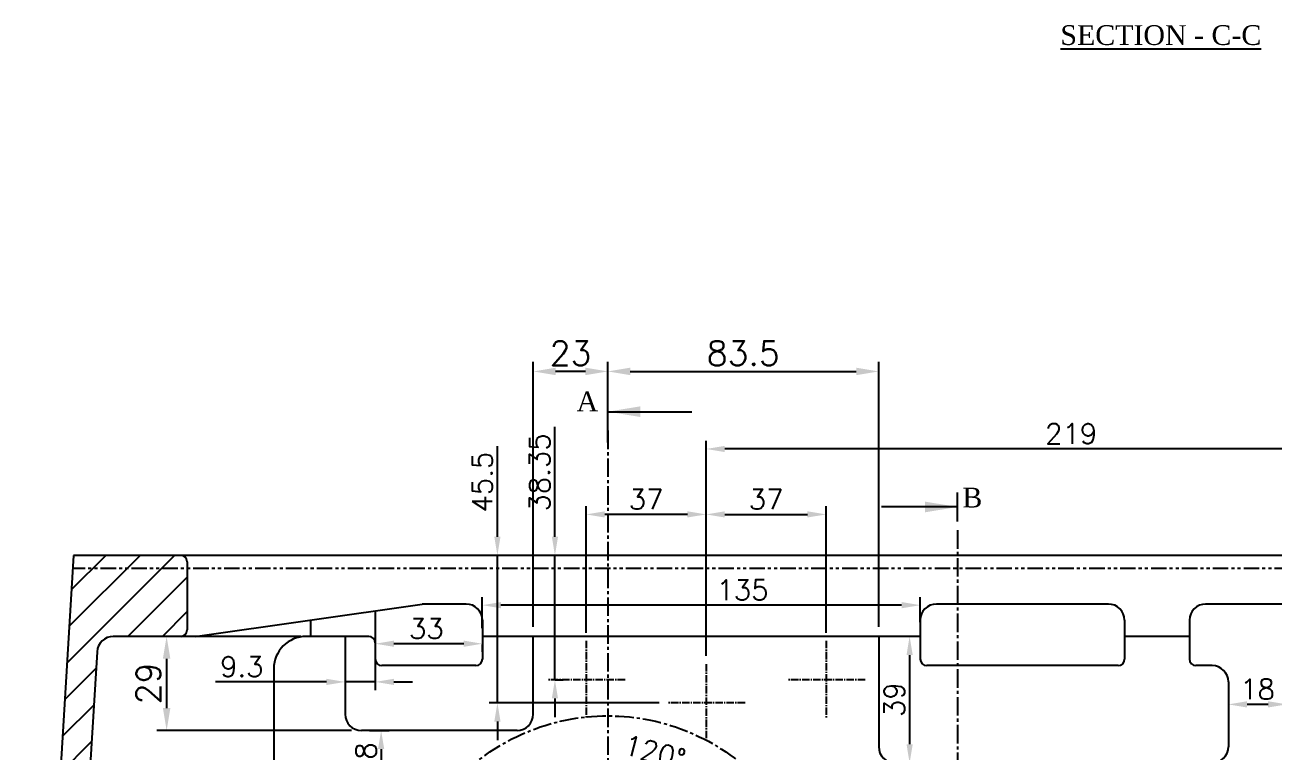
# Model space of a CAD drawing. Header units: millimetres. Extents: x -3508 to 12243, y -3609 to 4092.
# Drawn here: x 3914.5 to 4299.6, y -77.5 to 146.7 of the extents above; entities that cross this region are included whole.
import ezdxf

# ---------------------------------------------------------------- set-up
doc = ezdxf.new("R2010")
doc.units = ezdxf.units.MM
doc.header["$LTSCALE"] = 0.3
doc.header["$PDSIZE"] = -50
doc.linetypes.add('CENTER2', pattern=[28.575, 19.05, -3.175, 3.175, -3.175])
doc.linetypes.add('PHANTOM2', pattern=[31.75, 15.875, -3.175, 3.175, -3.175, 3.175, -3.175])
doc.layers.add('AM_5', color=3, linetype='Continuous', lineweight=25)
doc.layers.add('AM_8', color=1, linetype='Continuous', lineweight=25)
doc.layers.add('center', color=1, linetype='CENTER2')
doc.layers.add('CHAIN ...', color=8, linetype='PHANTOM2')
doc.styles.add('ROMANTIC', font='romantic.ttf')
doc.styles.add('rs', font='romans.shx')
doc.styles.get("Standard").update_dxf_attribs({"font": 'romans.shx', "width": 1.2})
doc.dimstyles.new('ISO-25', dxfattribs={"dimscale": 2.5, "dimtxt": 2.5, "dimasz": 2.5, "dimexe": 0.7, "dimexo": 0.625, "dimtad": 1, "dimdec": 3, "dimlfac": -1, "dimzin": 9, "dimdsep": 46, "dimtxsty": 'Standard', "dimcen": 2.5, "dimclrd": 1, "dimclre": 1, "dimclrt": 7, "dimazin": 0, "dimtfac": 0.65, "dimtdec": 3, "dimtmove": 0, "dimatfit": 3, "dimfxl": 0, "dimtolj": 1, "dimarcsym": 0})
doc.dimstyles.new('sarab', dxfattribs={"dimscale": 3, "dimtxt": 2.5, "dimasz": 2.3, "dimexe": 1, "dimexo": 1, "dimtad": 1, "dimdec": 3, "dimdsep": 46, "dimtxsty": 'rs', "dimcen": 0, "dimclrd": 1, "dimclre": 1, "dimclrt": 7, "dimadec": 3, "dimazin": 2, "dimtfac": 1, "dimtdec": 3, "dimtmove": 0, "dimatfit": 3, "dimfxl": 0, "dimarcsym": 0})
doc.dimstyles.new('sarab$0', dxfattribs={"dimscale": 3, "dimtxt": 2.5, "dimasz": 2.3, "dimexe": 1, "dimexo": 1, "dimtad": 1, "dimdec": 3, "dimdsep": 46, "dimtxsty": 'rs', "dimcen": 0, "dimclrd": 1, "dimclre": 1, "dimclrt": 7, "dimadec": 3, "dimazin": 2, "dimtfac": 1, "dimtdec": 3, "dimtmove": 0, "dimatfit": 3, "dimfxl": 0, "dimarcsym": 0})

# ---------------------------------------------------------------- blocks, each defined once
blk = doc.blocks.new('*D140')
at = {"color": 1, "lineweight": -2, "transparency": 16777216}
for p, q in [((4285.48, -58.35), (4285.48, -65.3)), ((4297.73, -62.8), (4291.23, -62.8))]:
    blk.add_line(p, q, dxfattribs=at)
at = {"color": 1, "transparency": 16777216}
for points in [[(4291.23, -61.84), (4291.23, -63.76), (4285.48, -62.8)], [(4297.73, -61.84), (4297.73, -63.76), (4303.48, -62.8)]]:
    blk.add_solid(points, dxfattribs=at)
at = {"layer": 'Defpoints', "color": 0, "transparency": 16777216}
for p in [(4285.48, -55.85), (4285.48, -62.8), (4303.48, -62.8)]:
    blk.add_point(p, dxfattribs=at)
at = {"color": 7, "transparency": 16777216, "insert": (4294.48, -58.12), "char_height": 6.25, "attachment_point": 5, "style": 'rs'}
blk.add_mtext('18', dxfattribs=at)
blk = doc.blocks.new('*D142')
at = {"color": 1, "lineweight": -2, "transparency": 16777216}
for p, q in [((4055.48, -39.35), (4055.48, -29.71)), ((4190.48, -37.45), (4190.48, -29.71)), ((4184.73, -32.21), (4061.23, -32.21))]:
    blk.add_line(p, q, dxfattribs=at)
at = {"color": 1, "transparency": 16777216}
for points in [[(4061.23, -31.25), (4061.23, -33.17), (4055.48, -32.21)], [(4184.73, -31.25), (4184.73, -33.17), (4190.48, -32.21)]]:
    blk.add_solid(points, dxfattribs=at)
at = {"layer": 'Defpoints', "color": 0, "transparency": 16777216}
for p in [(4055.48, -32.21), (4055.48, -41.85), (4190.48, -39.95)]:
    blk.add_point(p, dxfattribs=at)
at = {"color": 7, "transparency": 16777216, "insert": (4135.7, -27.52), "char_height": 6.25, "attachment_point": 5, "style": 'rs'}
blk.add_mtext('135', dxfattribs=at)
blk = doc.blocks.new('*D143')
at = {"color": 1, "lineweight": -2, "transparency": 16777216}
for p, q in [((4049.73, -44.1), (4028.23, -44.1)), ((4055.48, -44.35), (4055.48, -46.6)), ((4022.48, -46.35), (4022.48, -46.6))]:
    blk.add_line(p, q, dxfattribs=at)
at = {"color": 1, "transparency": 16777216}
for points in [[(4028.23, -43.14), (4028.23, -45.06), (4022.48, -44.1)], [(4049.73, -43.14), (4049.73, -45.06), (4055.48, -44.1)]]:
    blk.add_solid(points, dxfattribs=at)
at = {"layer": 'Defpoints', "color": 0, "transparency": 16777216}
for p in [(4055.48, -41.85), (4022.48, -43.85), (4022.48, -44.1)]:
    blk.add_point(p, dxfattribs=at)
at = {"color": 7, "transparency": 16777216, "insert": (4038.23, -39.41), "char_height": 6.25, "attachment_point": 5, "style": 'rs'}
blk.add_mtext('33', dxfattribs=at)
blk = doc.blocks.new('*D144')
at = {"color": 1, "lineweight": -2, "transparency": 16777216}
for p, q in [((4187.98, -41.85), (4184.71, -41.85)), ((4187.21, -47.6), (4187.21, -75.1)), ((4184.11, -80.85), (4189.71, -80.85))]:
    blk.add_line(p, q, dxfattribs=at)
at = {"color": 1, "transparency": 16777216}
for points in [[(4186.26, -47.6), (4188.17, -47.6), (4187.21, -41.85)], [(4186.26, -75.1), (4188.17, -75.1), (4187.21, -80.85)]]:
    blk.add_solid(points, dxfattribs=at)
at = {"layer": 'Defpoints', "color": 0, "transparency": 16777216}
for p in [(4190.48, -41.85), (4181.61, -80.85), (4187.21, -80.85)]:
    blk.add_point(p, dxfattribs=at)
at = {"color": 7, "transparency": 16777216, "insert": (4182.53, -61.35), "char_height": 6.25, "attachment_point": 5, "rotation": 90, "style": 'rs'}
blk.add_mtext('39', dxfattribs=at)
blk = doc.blocks.new('*D145')
at = {"color": 1, "lineweight": -2, "transparency": 16777216}
for p, q in [((4013.18, -44.35), (4013.18, -58.37)), ((4022.48, -46.35), (4022.48, -58.37)), ((4007.43, -55.87), (3973.22, -55.87)), ((4022.48, -55.87), (4013.18, -55.87)), ((4028.23, -55.87), (4033.98, -55.87))]:
    blk.add_line(p, q, dxfattribs=at)
at = {"color": 1, "transparency": 16777216}
for points in [[(4007.43, -54.91), (4007.43, -56.83), (4013.18, -55.87)], [(4028.23, -54.91), (4028.23, -56.83), (4022.48, -55.87)]]:
    blk.add_solid(points, dxfattribs=at)
at = {"layer": 'Defpoints', "color": 0, "transparency": 16777216}
for p in [(4013.18, -41.85), (4022.48, -43.85), (4013.18, -55.87)]:
    blk.add_point(p, dxfattribs=at)
at = {"color": 7, "transparency": 16777216, "insert": (3981.33, -51.18), "char_height": 6.25, "attachment_point": 5, "style": 'rs'}
blk.add_mtext('9.3', dxfattribs=at)
blk = doc.blocks.new('*D146')
at = {"color": 1, "lineweight": -2, "transparency": 16777216}
for p, q in [((4020.68, -70.85), (4026.79, -70.85)), ((4024.29, -76.6), (4024.29, -83.1)), ((4028.47, -88.85), (4021.79, -88.85))]:
    blk.add_line(p, q, dxfattribs=at)
at = {"color": 1, "transparency": 16777216}
for points in [[(4023.33, -76.6), (4025.25, -76.6), (4024.29, -70.85)], [(4023.33, -83.1), (4025.25, -83.1), (4024.29, -88.85)]]:
    blk.add_solid(points, dxfattribs=at)
at = {"layer": 'Defpoints', "color": 0, "transparency": 16777216}
for p in [(4018.18, -70.85), (4024.29, -88.85), (4030.97, -88.85)]:
    blk.add_point(p, dxfattribs=at)
at = {"color": 7, "transparency": 16777216, "insert": (4019.6, -79.85), "char_height": 6.25, "attachment_point": 5, "rotation": 90, "style": 'rs'}
blk.add_mtext('18', dxfattribs=at)
blk = doc.blocks.new('*D162')
at = {"color": 1, "lineweight": -2, "transparency": 16777216}
for p, q in [((4124.48, -47.85), (4124.48, 18.46)), ((4337.73, 15.96), (4130.23, 15.96))]:
    blk.add_line(p, q, dxfattribs=at)
at = {"color": 1, "transparency": 16777216}
for points in [[(4130.23, 16.92), (4130.23, 15), (4124.48, 15.96)], [(4337.73, 16.92), (4337.73, 15), (4343.48, 15.96)]]:
    blk.add_solid(points, dxfattribs=at)
at = {"layer": 'Defpoints', "color": 0, "transparency": 16777216}
for p in [(4124.48, 15.96), (4343.48, 15.96), (4124.48, -50.35)]:
    blk.add_point(p, dxfattribs=at)
at = {"color": 7, "transparency": 16777216, "insert": (4237.01, 20.64), "char_height": 6.25, "attachment_point": 5, "style": 'rs'}
blk.add_mtext('219', dxfattribs=at)
blk = doc.blocks.new('*D163')
at = {"color": 1, "lineweight": -2, "transparency": 16777216}
for p, q in [((4124.48, -14.35), (4124.48, -1.72)), ((4161.48, -40.7), (4161.48, -1.72)), ((4130.23, -4.22), (4155.73, -4.22))]:
    blk.add_line(p, q, dxfattribs=at)
at = {"color": 1, "transparency": 16777216}
for points in [[(4130.23, -3.26), (4130.23, -5.17), (4124.48, -4.22)], [(4155.73, -3.26), (4155.73, -5.17), (4161.48, -4.22)]]:
    blk.add_solid(points, dxfattribs=at)
at = {"layer": 'Defpoints', "color": 0, "transparency": 16777216}
for p in [(4161.48, -4.22), (4124.48, -16.85), (4161.48, -43.2)]:
    blk.add_point(p, dxfattribs=at)
at = {"color": 7, "transparency": 16777216, "insert": (4142.98, 0.47), "char_height": 6.25, "attachment_point": 5, "style": 'rs'}
blk.add_mtext('37', dxfattribs=at)
blk = doc.blocks.new('*D164')
at = {"color": 1, "lineweight": -2, "transparency": 16777216}
for p, q in [((4087.48, -40.7), (4087.48, -1.72)), ((4124.48, -14.35), (4124.48, -1.72)), ((4118.73, -4.22), (4093.23, -4.22))]:
    blk.add_line(p, q, dxfattribs=at)
at = {"color": 1, "transparency": 16777216}
for points in [[(4093.23, -3.26), (4093.23, -5.17), (4087.48, -4.22)], [(4118.73, -3.26), (4118.73, -5.17), (4124.48, -4.22)]]:
    blk.add_solid(points, dxfattribs=at)
at = {"layer": 'Defpoints', "color": 0, "transparency": 16777216}
for p in [(4087.48, -4.22), (4124.48, -16.85), (4087.48, -43.2)]:
    blk.add_point(p, dxfattribs=at)
at = {"color": 7, "transparency": 16777216, "insert": (4105.98, 0.47), "char_height": 6.25, "attachment_point": 5, "style": 'rs'}
blk.add_mtext('37', dxfattribs=at)
blk = doc.blocks.new('*D165')
at = {"color": 1, "lineweight": -2, "transparency": 16777216}
for p, q in [((4077.86, -11.1), (4077.86, 22.77)), ((4084.98, -16.85), (4075.36, -16.85)), ((4077.86, -55.2), (4077.86, -16.85)), ((4077.98, -55.2), (4080.36, -55.2)), ((4077.86, -60.95), (4077.86, -66.7))]:
    blk.add_line(p, q, dxfattribs=at)
at = {"color": 1, "transparency": 16777216}
for points in [[(4076.91, -11.1), (4078.82, -11.1), (4077.86, -16.85)], [(4076.91, -60.95), (4078.82, -60.95), (4077.86, -55.2)]]:
    blk.add_solid(points, dxfattribs=at)
at = {"layer": 'Defpoints', "color": 0, "transparency": 16777216}
for p in [(4087.48, -16.85), (4075.48, -55.2), (4077.86, -55.2)]:
    blk.add_point(p, dxfattribs=at)
at = {"color": 7, "transparency": 16777216, "insert": (4073.18, 8.71), "char_height": 6.25, "attachment_point": 5, "rotation": 90, "style": 'rs'}
blk.add_mtext('38.35', dxfattribs=at)
blk = doc.blocks.new('*D166')
at = {"color": 1, "lineweight": -2, "transparency": 16777216}
for p, q in [((4060.13, -11.1), (4060.13, 16.82)), ((4084.98, -16.85), (4057.63, -16.85)), ((4060.13, -62.35), (4060.13, -16.85)), ((4109.98, -62.35), (4057.63, -62.35)), ((4060.13, -68.1), (4060.13, -73.85))]:
    blk.add_line(p, q, dxfattribs=at)
at = {"color": 1, "transparency": 16777216}
for points in [[(4059.17, -11.1), (4061.09, -11.1), (4060.13, -16.85)], [(4059.17, -68.1), (4061.09, -68.1), (4060.13, -62.35)]]:
    blk.add_solid(points, dxfattribs=at)
at = {"layer": 'Defpoints', "color": 0, "transparency": 16777216}
for p in [(4087.48, -16.85), (4060.13, -62.35), (4112.48, -62.35)]:
    blk.add_point(p, dxfattribs=at)
at = {"color": 7, "transparency": 16777216, "insert": (4055.44, 5.73), "char_height": 6.25, "attachment_point": 5, "rotation": 90, "style": 'rs'}
blk.add_mtext('45.5', dxfattribs=at)
blk = doc.blocks.new('*D318')
at = {"color": 1, "lineweight": -2, "transparency": 16777216}
blk.add_arc((4094.18, -131.35), 51.04, 21.4587, 128.5413, dxfattribs=at)
at = {"color": 1, "transparency": 16777216}
for points in [[(4063.02, -92.15), (4061.75, -90.72), (4058.1, -95.26)], [(4142.59, -112.38), (4140.77, -112.98), (4143.48, -118.14)]]:
    blk.add_solid(points, dxfattribs=at)
at = {"layer": 'Defpoints', "color": 0, "transparency": 16777216}
for p in [(4043.26, -80.42), (4123.46, -89.55), (4163.75, -112.71), (4094.18, -131.35), (4094.18, -131.35)]:
    blk.add_point(p, dxfattribs=at)
at = {"color": 7, "transparency": 16777216, "insert": (4108.61, -77.53), "char_height": 6.25, "attachment_point": 5, "rotation": 345, "style": 'rs'}
blk.add_mtext('120°', dxfattribs=at)
blk = doc.blocks.new('*D851')
at = {"layer": 'AM_5', "color": 1, "lineweight": -2, "transparency": 16777216}
for p, q in [((4071.18, -38.85), (4071.18, 42.87)), ((4094.18, 17.91), (4094.18, 42.87)), ((4087.28, 39.87), (4078.08, 39.87))]:
    blk.add_line(p, q, dxfattribs=at)
at = {"layer": 'AM_5', "color": 1, "transparency": 16777216}
for points in [[(4078.08, 41.02), (4078.08, 38.72), (4071.18, 39.87)], [(4087.28, 41.02), (4087.28, 38.72), (4094.18, 39.87)]]:
    blk.add_solid(points, dxfattribs=at)
at = {"layer": 'Defpoints', "color": 0, "transparency": 16777216}
for p in [(4071.18, 39.87), (4094.18, 14.91), (4071.18, -41.85)]:
    blk.add_point(p, dxfattribs=at)
at = {"layer": 'AM_5', "color": 7, "transparency": 16777216, "insert": (4082.68, 45.49), "char_height": 7.5, "attachment_point": 5, "style": 'rs'}
blk.add_mtext('23', dxfattribs=at)
blk = doc.blocks.new('*D852')
at = {"layer": 'AM_5', "color": 1, "lineweight": -2, "transparency": 16777216}
for p, q in [((4094.18, 17.91), (4094.18, 42.87)), ((4177.68, -38.85), (4177.68, 42.87)), ((4101.08, 39.87), (4170.78, 39.87))]:
    blk.add_line(p, q, dxfattribs=at)
at = {"layer": 'AM_5', "color": 1, "transparency": 16777216}
for points in [[(4101.08, 41.02), (4101.08, 38.72), (4094.18, 39.87)], [(4170.78, 41.02), (4170.78, 38.72), (4177.68, 39.87)]]:
    blk.add_solid(points, dxfattribs=at)
at = {"layer": 'Defpoints', "color": 0, "transparency": 16777216}
for p in [(4177.68, 39.87), (4094.18, 14.91), (4177.68, -41.85)]:
    blk.add_point(p, dxfattribs=at)
at = {"layer": 'AM_5', "color": 7, "transparency": 16777216, "insert": (4135.93, 45.49), "char_height": 7.5, "attachment_point": 5, "style": 'rs'}
blk.add_mtext('83.5', dxfattribs=at)
blk = doc.blocks.new('*D853')
at = {"layer": 'AM_5', "color": 1, "lineweight": -2, "transparency": 16777216}
for p, q in [((3999.48, -41.85), (3955.15, -41.85)), ((3958.15, -48.75), (3958.15, -63.95)), ((4015.18, -70.85), (3955.15, -70.85))]:
    blk.add_line(p, q, dxfattribs=at)
at = {"layer": 'AM_5', "color": 1, "transparency": 16777216}
for points in [[(3957, -48.75), (3959.3, -48.75), (3958.15, -41.85)], [(3957, -63.95), (3959.3, -63.95), (3958.15, -70.85)]]:
    blk.add_solid(points, dxfattribs=at)
at = {"layer": 'Defpoints', "color": 0, "transparency": 16777216}
for p in [(4002.48, -41.85), (3958.15, -70.85), (4018.18, -70.85)]:
    blk.add_point(p, dxfattribs=at)
at = {"layer": 'AM_5', "color": 7, "transparency": 16777216, "insert": (3952.53, -56.35), "char_height": 7.5, "attachment_point": 5, "rotation": 90, "style": 'rs'}
blk.add_mtext('29', dxfattribs=at)

msp = doc.modelspace()

# ---------------------------------------------------------------- hatches: boundary and pattern name
at = {"layer": 'AM_8'}
h = msp.add_hatch(dxfattribs=at)
h.set_pattern_fill('_U', color=256, scale=7.5, angle=45, style=0, pattern_type=0)
h.set_pattern_definition([(45, (0, 0), (-5.303301, 5.303301), [])])
h.paths.add_polyline_path([(3962.4845, -16.8519), (3929.4845, -16.8519), (3929.2409, -20.8519), (3964.4845, -20.8519), (3964.4845, -18.8519, 0.41421356)])
h.paths.add_polyline_path([(4495.1195, -20.8519), (4456.9845, -20.8519), (4456.9845, -39.8519, 0.41421356), (4458.9845, -41.8519), (4480.8028, -41.8519, -0.36881883), (4490.6791, -50.2841), (4511.3821, -180.6986, -0.03937884), (4513.4845, -207.3519), (4522.4845, -207.3519, 0.03937884), (4520.2708, -179.2875)])
h.paths.add_polyline_path([(4494.4845, -16.8519), (4458.9845, -16.8519, 0.41421356), (4456.9845, -18.8519), (4456.9845, -20.8519), (4495.1195, -20.8519)])
h.paths.add_polyline_path([(4343.4845, -407.3519), (4325.9845, -407.3519, 0.41421356), (4328.9845, -410.3519), (4343.4845, -410.3519)])
h.paths.add_polyline_path([(4360.9845, -407.3519), (4343.4845, -407.3519), (4343.4845, -410.3519), (4357.9845, -410.3519, 0.41421356)])
h.paths.add_polyline_path([(4036.2345, -378.2427), (3984.6676, -375.668, 0.09692988), (4030.1507, -386.9502), (4036.2345, -387.2539)])
h.paths.add_polyline_path([(4036.2345, -378.2427), (4036.2345, -387.2539), (4160.2345, -393.4452), (4160.2345, -384.434)])
h.paths.add_polyline_path([(4160.2345, -384.434), (4160.2345, -393.4452), (4323.0036, -401.5723, -0.41235041), (4325.9845, -404.5722), (4325.9845, -407.3519), (4343.4845, -407.3519), (4343.4845, -393.3519, -0.01247274), (4334.2091, -393.1205)])
h.paths.add_polyline_path([(4519.6893, -290.8796, 0.11111958), (4522.4845, -278.4575), (4522.4845, -207.3519), (4513.4845, -207.3519), (4513.4845, -220.9277, -0.04250087), (4513.4845, -221.7762), (4513.4845, -278.4575, -0.11111958), (4511.5568, -287.0244, -0.28975726), (4343.4845, -393.3519), (4343.4845, -407.3519), (4360.9845, -407.3519), (4360.9845, -404.2769, -0.40858265), (4363.9267, -401.2775, 0.26150504)])
h.paths.add_polyline_path([(3926.8971, -207.3519), (3917.8804, -207.3519), (3914.4845, -263.1019), (3914.4845, -272.9082, 0.08215483), (3923.4845, -311.7006), (3923.4845, -263.3758)])
h.paths.add_polyline_path([(3923.4845, -311.7006, -0.08215483), (3914.4845, -272.9082), (3914.4845, -357.3921, 0.39967594), (3938.2378, -382.361), (4030.1507, -386.9502, -0.09692988), (3984.6676, -375.668), (3938.6866, -373.3722, -0.39967594), (3923.4845, -357.3921)])
edge = h.paths.add_edge_path()
edge.add_line((3962.4845, -41.8519), (3941.683, -41.8519))
edge.add_arc((3941.683, -46.8519), 5, 90, 176.514209)
edge.add_line((3936.6923, -46.5479), (3926.8971, -207.3519))
edge.add_line((3926.8971, -207.3519), (3917.8804, -207.3519))
edge.add_line((3917.8804, -207.3519), (3929.2409, -20.8519))
edge.add_line((3929.2409, -20.8519), (3964.4845, -20.8519))
edge.add_line((3964.4845, -20.8519), (3964.4845, -39.8519))
edge.add_arc((3962.4845, -39.8519), 2, 270, 360, ccw=False)

# ---------------------------------------------------------------- linework, layer by layer
at = {"color": 60}
for p, q in [((4094.1845, 22.953), (4094.1845, 31.9699)), ((4094.1845, 24.853), (4094.1845, 31.853)), ((4202.0007, -6.434), (4202.0007, 2.5829))]:
    msp.add_line(p, q, dxfattribs=at)
for p, q in [((3929.4845, -16.8519), (3914.4845, -263.1019)), ((4494.4845, -16.8519), (3929.4845, -16.8519)), ((3964.4845, -18.8519), (3964.4845, -39.8519)), ((3966.9051, -41.8519), (4036.9051, -31.8519)), ((4022.4845, -33.912), (4022.4845, -48.8519)), ((4022.4845, -33.912), (4022.4845, -48.8519)), ((4022.4845, -33.912), (4022.4845, -48.8519)), ((4050.4845, -31.8519), (4036.9051, -31.8519)), ((4248.4845, -31.8519), (4195.4845, -31.8519)), ((4348.4845, -31.8519), (4278.4845, -31.8519)), ((4002.4845, -36.7692), (4002.4845, -41.8519)), ((4055.4845, -36.8519), (4055.4845, -48.8519)), ((4190.4845, -36.8519), (4190.4845, -48.8519)), ((4253.4845, -36.8519), (4253.4845, -48.8519)), ((4273.4845, -36.8519), (4273.4845, -48.8519)), ((3966.9051, -41.8519), (3941.683, -41.8519)), ((4020.4845, -41.8519), (4001.1845, -41.8519)), ((4013.1845, -41.8519), (4013.1845, -65.8519)), ((4190.4845, -41.8519), (4055.4845, -41.8519)), ((4071.1845, -65.8519), (4071.1845, -41.8519)), ((4177.6845, -41.8519), (4177.6845, -75.8519)), ((4273.4845, -41.8519), (4253.4845, -41.8519)), ((3936.6923, -46.5479), (3923.4845, -263.3758)), ((3991.1845, -51.8519), (3991.1845, -88.3911)), ((4053.4845, -50.8519), (4024.4845, -50.8519)), ((4251.4845, -50.8519), (4192.4845, -50.8519)), ((4280.4845, -50.8519), (4275.4845, -50.8519)), ((4285.4845, -55.8519), (4285.4845, -75.8519)), ((4066.1845, -70.8519), (4018.1845, -70.8519))]:
    msp.add_line(p, q)
for centre, radius, start, end in [((3962.4845, -18.8519), 2, 0, 90), ((4050.4845, -36.8519), 5, 0, 90), ((4195.4845, -36.8519), 5, 90, 180), ((4248.4845, -36.8519), 5, 0, 90), ((4278.4845, -36.8519), 5, 90, 180), ((3941.683, -46.8519), 5, 90, 176.514209), ((3962.4845, -39.8519), 2, 270, 0), ((4001.1845, -51.8519), 10, 90, 180), ((4020.4845, -43.8519), 2, 0, 90), ((4024.4845, -48.8519), 2, 180, 270), ((4053.4845, -48.8519), 2, 270, 0), ((4192.4845, -48.8519), 2, 180, 270), ((4251.4845, -48.8519), 2, 270, 0), ((4275.4845, -48.8519), 2, 180, 270), ((4280.4845, -55.8519), 5, 0, 90), ((4018.1845, -65.8519), 5, 180, 270), ((4066.1845, -65.8519), 5, 270, 360), ((4182.6845, -75.8519), 5, 180, 270), ((4280.4845, -75.8519), 5, 270, 0)]:
    msp.add_arc(centre, radius, start, end)
at = {"layer": 'center'}
for p, q in [((4094.1845, 21.6171), (4094.1845, -104.4025)), ((4202.0007, -9.097), (4202.0007, -124.0487))]:
    msp.add_line(p, q, dxfattribs=at)
at = {"layer": 'center', "ltscale": 0.4}
for p, q in [((4087.4845, -43.2019), (4087.4845, -67.2019)), ((4161.4845, -43.2019), (4161.4845, -67.2019)), ((4124.4845, -50.3519), (4124.4845, -74.3519)), ((4099.4845, -55.2019), (4075.4845, -55.2019)), ((4173.4845, -55.2019), (4149.4845, -55.2019)), ((4136.4845, -62.3519), (4112.4845, -62.3519))]:
    msp.add_line(p, q, dxfattribs=at)
at = {"layer": 'center'}
msp.add_circle((4094.1845, -131.3519), 65, dxfattribs=at)
at = {"layer": 'CHAIN ...'}
msp.add_line((4494.9974, -20.8519), (3929.2172, -20.8519), dxfattribs=at)

# ---------------------------------------------------------------- texts
at = {"style": 'ROMANTIC'}
for s, p in [('%%USECTION - C-C', (4233.6955, 140.5417)), ('A', (4084.5307, 27.5774)), ('B', (4203.4785, -2.0807))]:
    msp.add_text(s, height=6.1, dxfattribs=at).set_placement(p)

# ---------------------------------------------------------------- dimensions: what is measured, and where the dimension line sits
for base, p1, p2, picture, middle in [((4124.4845, 15.9569), (4343.4845, 15.9569), (4124.4845, -50.3519), '*D162', (4237.0098, 15.9569)), ((4055.4845, -32.2098), (4190.4845, -39.9509), (4055.4845, -41.8519), '*D142', (4135.6978, -32.2098)), ((4022.4845, -44.0994), (4055.4845, -41.8519), (4022.4845, -43.8519), '*D143', (4038.2289, -44.0994)), ((4013.1845, -55.869), (4022.4845, -43.8519), (4013.1845, -41.8519), '*D145', (3981.3275, -55.869))]:
    dim = msp.add_linear_dim(base=base, p1=p1, p2=p2, dimstyle='sarab', override={"dimscale": 2.5, "dimdec": 2, "dimadec": 2, "dimtdec": 2, "dimatfit": 0})
    dim.commit()
    dim.dimension.update_dxf_attribs({"geometry": picture, "text_midpoint": middle, "dimtype": 160})
for base, p1, p2, picture, middle in [((4077.8645, -55.2019), (4087.4845, -16.8519), (4075.4845, -55.2019), '*D165', (4077.8645, 8.7106)), ((4060.1267, -62.3519), (4087.4845, -16.8519), (4112.4845, -62.3519), '*D166', (4060.1267, 5.7344)), ((4187.2147, -80.8519), (4190.4845, -41.8519), (4181.6095, -80.8519), '*D144', (4187.2147, -61.3519))]:
    dim = msp.add_linear_dim(base=base, p1=p1, p2=p2, angle=90, dimstyle='sarab', override={"dimscale": 2.5, "dimdec": 2, "dimadec": 2, "dimtdec": 2, "dimatfit": 0})
    dim.commit()
    dim.dimension.update_dxf_attribs({"geometry": picture, "text_midpoint": middle, "dimtype": 160})
for base, p1, p2, picture, middle in [((4087.4845, -4.2162), (4124.4845, -16.8519), (4087.4845, -43.2019), '*D164', (4105.9845, 0.4713)), ((4161.4845, -4.2162), (4124.4845, -16.8519), (4161.4845, -43.2019), '*D163', (4142.9845, 0.4713)), ((4285.4845, -62.8031), (4303.4845, -62.8031), (4285.4845, -55.8519), '*D140', (4294.4845, -58.1156))]:
    dim = msp.add_linear_dim(base=base, p1=p1, p2=p2, dimstyle='sarab', override={"dimscale": 2.5, "dimdec": 2, "dimadec": 2, "dimtdec": 2, "dimatfit": 0})
    dim.commit()
    dim.dimension.update_dxf_attribs({"geometry": picture, "text_midpoint": middle})
dim = msp.add_linear_dim(base=(4024.2869, -88.8519), p1=(4018.1845, -70.8519), p2=(4030.9747, -88.8519), angle=90, dimstyle='sarab', override={"dimscale": 2.5, "dimdec": 2, "dimadec": 2, "dimtdec": 2, "dimatfit": 0})
dim.commit()
dim.dimension.update_dxf_attribs({"geometry": '*D146', "text_midpoint": (4019.5994, -79.8519)})
dim = msp.add_angular_dim_2l(base=(4123.4576, -89.5456), line1=((4043.2567, -80.4242), (4094.1845, -131.3519)), line2=((4163.7532, -112.7111), (4094.1845, -131.3519)), dimstyle='sarab', override={"dimscale": 2.5, "dimdec": 2, "dimcen": 2.5, "dimadec": 2, "dimtdec": 2})
dim.commit()
dim.dimension.update_dxf_attribs({"geometry": '*D318', "text_midpoint": (4108.6069, -77.527)})
at = {"layer": 'AM_5'}
for base, p2, picture, middle in [((4071.1845, 39.8681), (4071.1845, -41.8519), '*D851', (4082.6845, 45.4931)), ((4177.6845, 39.8681), (4177.6845, -41.8519), '*D852', (4135.9345, 45.4931))]:
    dim = msp.add_linear_dim(base=base, p1=(4094.1845, 14.9092), p2=p2, dimstyle='sarab$0', dxfattribs=at)
    dim.commit()
    dim.dimension.update_dxf_attribs({"geometry": picture, "text_midpoint": middle})
dim = msp.add_linear_dim(base=(3958.1519, -70.8519), p1=(4002.4845, -41.8519), p2=(4018.1845, -70.8519), angle=90, dimstyle='sarab$0', dxfattribs=at)
dim.commit()
dim.dimension.update_dxf_attribs({"geometry": '*D853', "text_midpoint": (3952.5269, -56.3519)})

# ---------------------------------------------------------------- leaders
for points in [[(4094.1845, 27.4615), (4120.077, 27.4615)], [(4202.0007, -1.9256), (4178.4947, -1.9256)]]:
    msp.add_leader(points, dimstyle='ISO-25', override={"dimscale": 2, "dimasz": 5})

doc.saveas('drawing.dxf')
